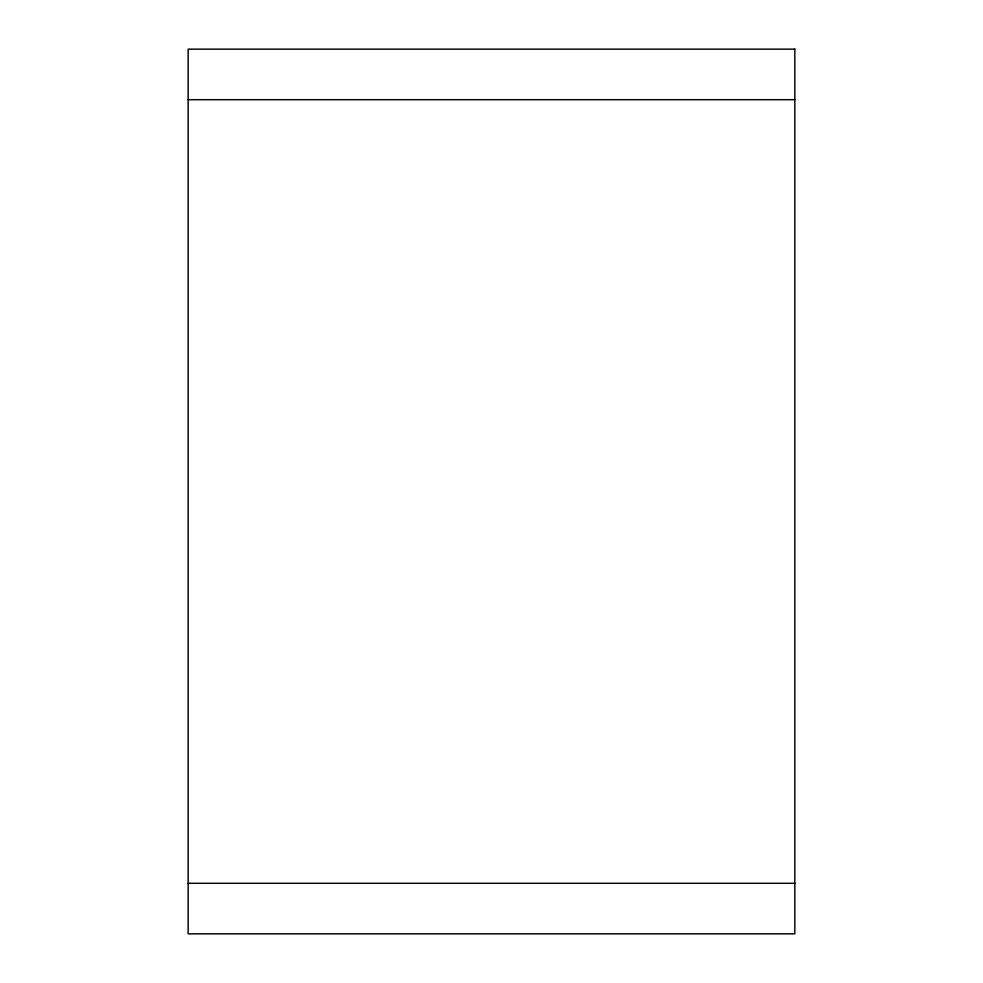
<?xml version="1.0" encoding="UTF-8"?>
<svg xmlns="http://www.w3.org/2000/svg" width="983" height="983" viewBox="0 0 983 983"><rect width="100%" height="100%" fill="white"/><g stroke="black" fill="none" stroke-linecap="round" stroke-linejoin="round"><path stroke-width="1.47" d="M188.171 99.701L794.829 99.701M188.171 883.299L794.829 883.299M794.829 49.15L188.171 49.15L188.171 933.85L794.829 933.85L794.829 49.15"/></g></svg>
